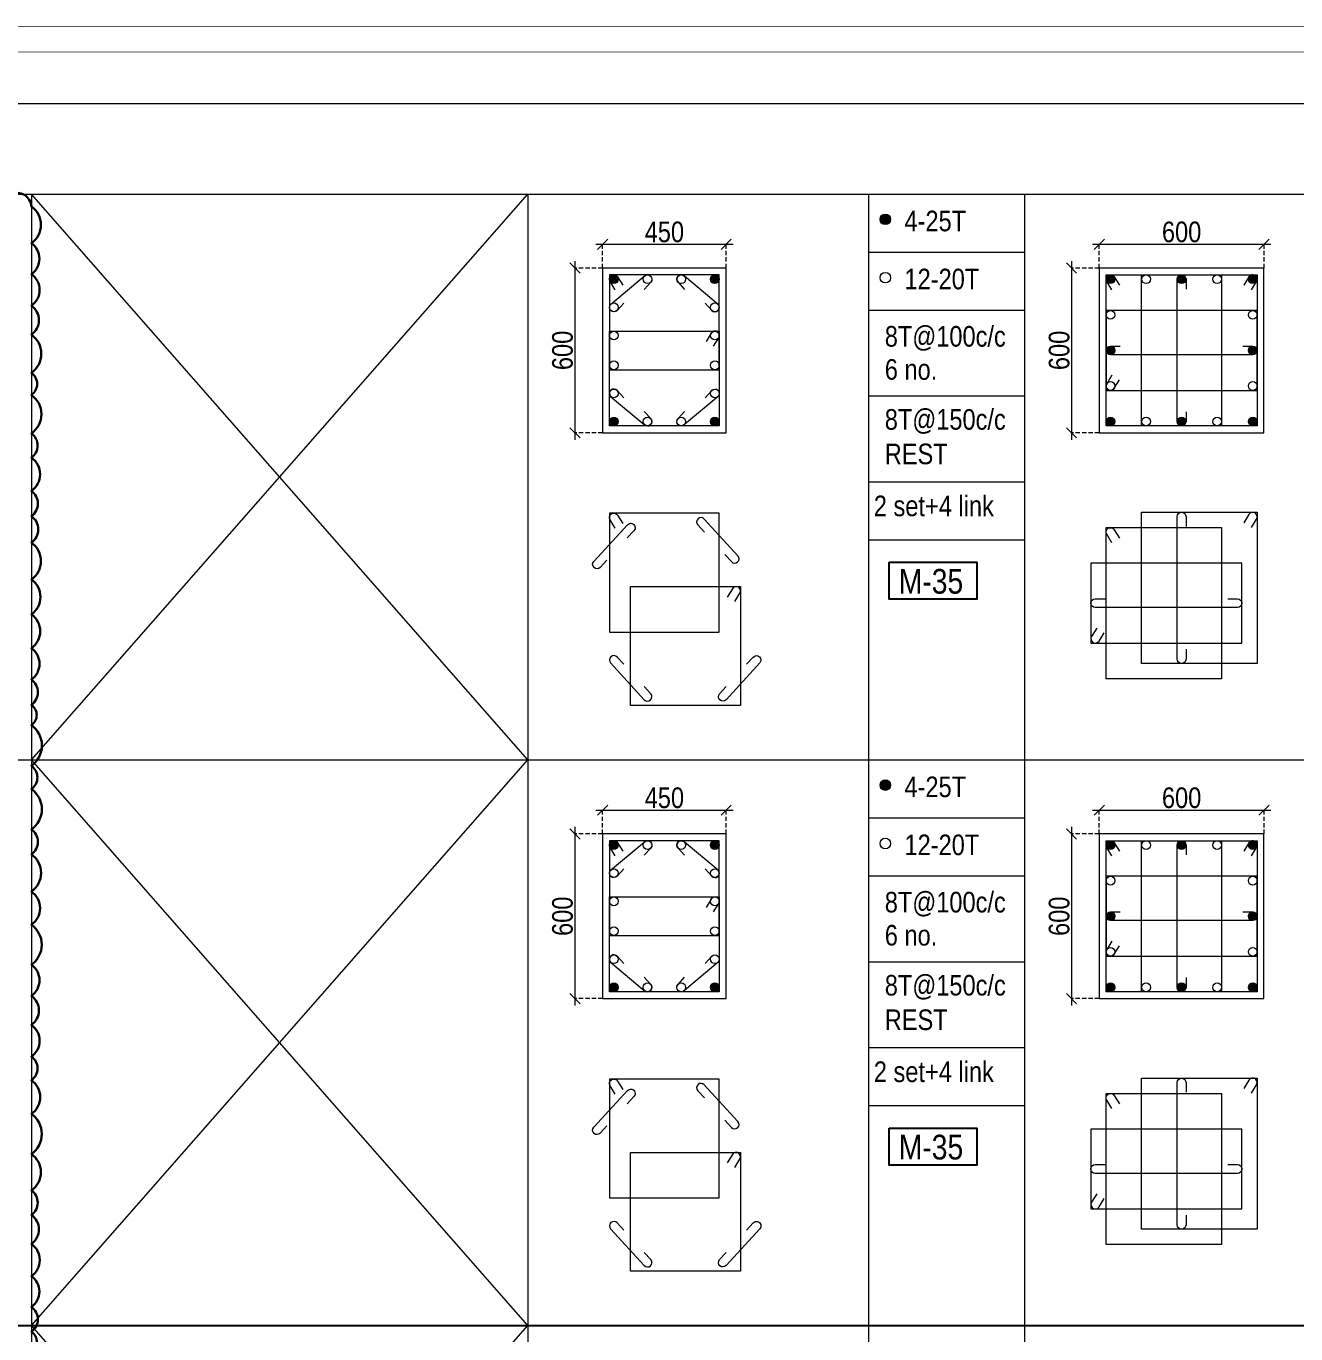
# Model space of a CAD drawing. Header units: millimetres. Extents: x 1112055 to 3390982, y -148532 to 766891.
# Drawn here: x 2129538 to 2148032, y 279991 to 299034 of the extents above; entities that cross this region are included whole.
import ezdxf
from ezdxf.enums import TextEntityAlignment as Align

# ---------------------------------------------------------------- set-up
doc = ezdxf.new("R2010")
doc.units = ezdxf.units.MM
doc.header["$PDMODE"] = 35
doc.header["$PDSIZE"] = -25
doc.linetypes.add('DASHED2', pattern=[0.375, 0.25, -0.125])
doc.linetypes.add('Hidden', pattern=[9.525, 6.35, -3.175])
for name, color, linetype, lineweight in [('B COL. SIZE DIM', 220, 'Continuous', 25), ('B COLSCH', 204, 'Continuous', 20), ('B COLUMN', 1, 'Hidden', 9), ('B STEEL', 34, 'Continuous', 15), ('B TITLE BLOCK', 250, 'Continuous', 0)]:
    doc.layers.add(name, color=color, linetype=linetype, lineweight=lineweight)
doc.layers.add('B TEXT', color=7, linetype='Continuous')
doc.styles.add('dim inside', font='romans.shx', dxfattribs={"width": 0.8, "height": 125})
doc.styles.add('SWINC', font='swissc.ttf')
doc.dimstyles.new('dim inside', dxfattribs={"dimtxt": 125, "dimasz": 100, "dimexe": 0, "dimexo": 0, "dimgap": 10, "dimtad": 0, "dimdec": 0, "dimzin": 0, "dimdsep": 46, "dimtxsty": 'dim inside', "dimblk": 'SMALL', "dimcen": 0.09, "dimadec": 0, "dimazin": 0, "dimtfac": 1, "dimtdec": 0, "dimtofl": 0, "dimtmove": 0, "dimatfit": 3, "dimfxl": 1, "dimtolj": 1, "dimtzin": 0, "dimarcsym": 2})

# ---------------------------------------------------------------- blocks, each defined once
blk = doc.blocks.new('_Oblique')
at = {"color": 0, "linetype": 'ByBlock', "lineweight": -2}
blk.add_line((-0.5, -0.5), (0.5, 0.5), dxfattribs=at)
blk = doc.blocks.new('*D506')
at = {"layer": 'B COL. SIZE DIM', "color": 250, "lineweight": 9, "ltscale": 250, "transparency": 16777216}
blk.add_line((2137834, 287617), (2139834, 287617), dxfattribs=at)
at = {"layer": 'B COL. SIZE DIM', "color": 250, "linetype": 'DASHED2', "lineweight": 9, "ltscale": 250, "transparency": 16777216}
for p, q in [((2137934, 287272), (2137934, 287617)), ((2139734, 287272), (2139734, 287617))]:
    blk.add_line(p, q, dxfattribs=at)
at = {"layer": 'Defpoints', "color": 0, "ltscale": 250, "transparency": 16777216}
for p in [(2139734, 287617), (2137934, 287272), (2139734, 287272)]:
    blk.add_point(p, dxfattribs=at)
at = {"layer": 'B COL. SIZE DIM', "color": 250, "lineweight": 9, "ltscale": 250, "transparency": 16777216, "xscale": 150, "yscale": 150, "zscale": 150, "rotation": 180}
blk.add_blockref('_Oblique', (2137934, 287617), dxfattribs=at)
at = {"layer": 'B COL. SIZE DIM', "color": 250, "lineweight": 9, "ltscale": 250, "transparency": 16777216, "xscale": 150, "yscale": 150, "zscale": 150}
blk.add_blockref('_Oblique', (2139734, 287617), dxfattribs=at)
at = {"layer": 'B COL. SIZE DIM', "color": 6, "ltscale": 250, "transparency": 16777216, "insert": (2138834, 287796), "char_height": 300, "attachment_point": 5, "style": 'SWINC'}
blk.add_mtext('\\A1;450', dxfattribs=at)
blk = doc.blocks.new('*D507')
at = {"layer": 'B COL. SIZE DIM', "color": 250, "lineweight": 9, "ltscale": 250, "transparency": 16777216}
blk.add_line((2137530, 287372), (2137530, 284772), dxfattribs=at)
at = {"layer": 'B COL. SIZE DIM', "color": 250, "linetype": 'DASHED2', "lineweight": 9, "ltscale": 250, "transparency": 16777216}
for p, q in [((2137934, 287272), (2137530, 287272)), ((2137934, 284872), (2137530, 284872))]:
    blk.add_line(p, q, dxfattribs=at)
at = {"layer": 'Defpoints', "color": 0, "ltscale": 250, "transparency": 16777216}
for p in [(2137934, 287272), (2137530, 284872), (2137934, 284872)]:
    blk.add_point(p, dxfattribs=at)
at = {"layer": 'B COL. SIZE DIM', "color": 250, "lineweight": 9, "ltscale": 250, "transparency": 16777216, "xscale": 150, "yscale": 150, "zscale": 150}
for p, rotation in [((2137530, 287272), 90), ((2137530, 284872), 270)]:
    blk.add_blockref('_Oblique', p, dxfattribs=dict(at, rotation=rotation))
at = {"layer": 'B COL. SIZE DIM', "color": 6, "ltscale": 250, "transparency": 16777216, "insert": (2137351, 286072), "char_height": 300, "attachment_point": 5, "rotation": 90, "style": 'SWINC'}
blk.add_mtext('\\A1;600', dxfattribs=at)
blk = doc.blocks.new('*D508')
at = {"layer": 'B COL. SIZE DIM', "color": 250, "lineweight": 9, "ltscale": 250, "transparency": 16777216}
blk.add_line((2137834, 295857), (2139834, 295857), dxfattribs=at)
at = {"layer": 'B COL. SIZE DIM', "color": 250, "linetype": 'DASHED2', "lineweight": 9, "ltscale": 250, "transparency": 16777216}
for p, q in [((2137934, 295512), (2137934, 295857)), ((2139734, 295512), (2139734, 295857))]:
    blk.add_line(p, q, dxfattribs=at)
at = {"layer": 'Defpoints', "color": 0, "ltscale": 250, "transparency": 16777216}
for p in [(2139734, 295857), (2137934, 295512), (2139734, 295512)]:
    blk.add_point(p, dxfattribs=at)
at = {"layer": 'B COL. SIZE DIM', "color": 250, "lineweight": 9, "ltscale": 250, "transparency": 16777216, "xscale": 150, "yscale": 150, "zscale": 150, "rotation": 180}
blk.add_blockref('_Oblique', (2137934, 295857), dxfattribs=at)
at = {"layer": 'B COL. SIZE DIM', "color": 250, "lineweight": 9, "ltscale": 250, "transparency": 16777216, "xscale": 150, "yscale": 150, "zscale": 150}
blk.add_blockref('_Oblique', (2139734, 295857), dxfattribs=at)
at = {"layer": 'B COL. SIZE DIM', "color": 6, "ltscale": 250, "transparency": 16777216, "insert": (2138834, 296036), "char_height": 300, "attachment_point": 5, "style": 'SWINC'}
blk.add_mtext('\\A1;450', dxfattribs=at)
blk = doc.blocks.new('*D509')
at = {"layer": 'B COL. SIZE DIM', "color": 250, "lineweight": 9, "ltscale": 250, "transparency": 16777216}
blk.add_line((2137530, 295612), (2137530, 293012), dxfattribs=at)
at = {"layer": 'B COL. SIZE DIM', "color": 250, "linetype": 'DASHED2', "lineweight": 9, "ltscale": 250, "transparency": 16777216}
for p, q in [((2137934, 295512), (2137530, 295512)), ((2137934, 293112), (2137530, 293112))]:
    blk.add_line(p, q, dxfattribs=at)
at = {"layer": 'Defpoints', "color": 0, "ltscale": 250, "transparency": 16777216}
for p in [(2137934, 295512), (2137530, 293112), (2137934, 293112)]:
    blk.add_point(p, dxfattribs=at)
at = {"layer": 'B COL. SIZE DIM', "color": 250, "lineweight": 9, "ltscale": 250, "transparency": 16777216, "xscale": 150, "yscale": 150, "zscale": 150}
for p, rotation in [((2137530, 295512), 90), ((2137530, 293112), 270)]:
    blk.add_blockref('_Oblique', p, dxfattribs=dict(at, rotation=rotation))
at = {"layer": 'B COL. SIZE DIM', "color": 6, "ltscale": 250, "transparency": 16777216, "insert": (2137351, 294312), "char_height": 300, "attachment_point": 5, "rotation": 90, "style": 'SWINC'}
blk.add_mtext('\\A1;600', dxfattribs=at)
blk = doc.blocks.new('*D518')
at = {"layer": 'B COL. SIZE DIM', "color": 250, "lineweight": 9, "ltscale": 250, "transparency": 16777216}
blk.add_line((2145068, 287617), (2147668, 287617), dxfattribs=at)
at = {"layer": 'B COL. SIZE DIM', "color": 250, "linetype": 'DASHED2', "lineweight": 9, "ltscale": 250, "transparency": 16777216}
for p, q in [((2145168, 287272), (2145168, 287617)), ((2147568, 287272), (2147568, 287617))]:
    blk.add_line(p, q, dxfattribs=at)
at = {"layer": 'Defpoints', "color": 0, "ltscale": 250, "transparency": 16777216}
for p in [(2147568, 287617), (2145168, 287272), (2147568, 287272)]:
    blk.add_point(p, dxfattribs=at)
at = {"layer": 'B COL. SIZE DIM', "color": 250, "lineweight": 9, "ltscale": 250, "transparency": 16777216, "xscale": 150, "yscale": 150, "zscale": 150, "rotation": 180}
blk.add_blockref('_Oblique', (2145168, 287617), dxfattribs=at)
at = {"layer": 'B COL. SIZE DIM', "color": 250, "lineweight": 9, "ltscale": 250, "transparency": 16777216, "xscale": 150, "yscale": 150, "zscale": 150}
blk.add_blockref('_Oblique', (2147568, 287617), dxfattribs=at)
at = {"layer": 'B COL. SIZE DIM', "color": 6, "ltscale": 250, "transparency": 16777216, "insert": (2146368, 287796), "char_height": 300, "attachment_point": 5, "style": 'SWINC'}
blk.add_mtext('\\A1;600', dxfattribs=at)
blk = doc.blocks.new('*D519')
at = {"layer": 'B COL. SIZE DIM', "color": 250, "lineweight": 9, "ltscale": 250, "transparency": 16777216}
blk.add_line((2144764, 287372), (2144764, 284772), dxfattribs=at)
at = {"layer": 'B COL. SIZE DIM', "color": 250, "linetype": 'DASHED2', "lineweight": 9, "ltscale": 250, "transparency": 16777216}
for p, q in [((2145168, 287272), (2144764, 287272)), ((2145168, 284872), (2144764, 284872))]:
    blk.add_line(p, q, dxfattribs=at)
at = {"layer": 'Defpoints', "color": 0, "ltscale": 250, "transparency": 16777216}
for p in [(2145168, 287272), (2144764, 284872), (2145168, 284872)]:
    blk.add_point(p, dxfattribs=at)
at = {"layer": 'B COL. SIZE DIM', "color": 250, "lineweight": 9, "ltscale": 250, "transparency": 16777216, "xscale": 150, "yscale": 150, "zscale": 150}
for p, rotation in [((2144764, 287272), 90), ((2144764, 284872), 270)]:
    blk.add_blockref('_Oblique', p, dxfattribs=dict(at, rotation=rotation))
at = {"layer": 'B COL. SIZE DIM', "color": 6, "ltscale": 250, "transparency": 16777216, "insert": (2144585, 286072), "char_height": 300, "attachment_point": 5, "rotation": 90, "style": 'SWINC'}
blk.add_mtext('\\A1;600', dxfattribs=at)
blk = doc.blocks.new('*D520')
at = {"layer": 'B COL. SIZE DIM', "color": 250, "lineweight": 9, "ltscale": 250, "transparency": 16777216}
blk.add_line((2145068, 295857), (2147668, 295857), dxfattribs=at)
at = {"layer": 'B COL. SIZE DIM', "color": 250, "linetype": 'DASHED2', "lineweight": 9, "ltscale": 250, "transparency": 16777216}
for p, q in [((2145168, 295512), (2145168, 295857)), ((2147568, 295512), (2147568, 295857))]:
    blk.add_line(p, q, dxfattribs=at)
at = {"layer": 'Defpoints', "color": 0, "ltscale": 250, "transparency": 16777216}
for p in [(2147568, 295857), (2145168, 295512), (2147568, 295512)]:
    blk.add_point(p, dxfattribs=at)
at = {"layer": 'B COL. SIZE DIM', "color": 250, "lineweight": 9, "ltscale": 250, "transparency": 16777216, "xscale": 150, "yscale": 150, "zscale": 150, "rotation": 180}
blk.add_blockref('_Oblique', (2145168, 295857), dxfattribs=at)
at = {"layer": 'B COL. SIZE DIM', "color": 250, "lineweight": 9, "ltscale": 250, "transparency": 16777216, "xscale": 150, "yscale": 150, "zscale": 150}
blk.add_blockref('_Oblique', (2147568, 295857), dxfattribs=at)
at = {"layer": 'B COL. SIZE DIM', "color": 6, "ltscale": 250, "transparency": 16777216, "insert": (2146368, 296036), "char_height": 300, "attachment_point": 5, "style": 'SWINC'}
blk.add_mtext('\\A1;600', dxfattribs=at)
blk = doc.blocks.new('*D521')
at = {"layer": 'B COL. SIZE DIM', "color": 250, "lineweight": 9, "ltscale": 250, "transparency": 16777216}
blk.add_line((2144764, 295612), (2144764, 293012), dxfattribs=at)
at = {"layer": 'B COL. SIZE DIM', "color": 250, "linetype": 'DASHED2', "lineweight": 9, "ltscale": 250, "transparency": 16777216}
for p, q in [((2145168, 295512), (2144764, 295512)), ((2145168, 293112), (2144764, 293112))]:
    blk.add_line(p, q, dxfattribs=at)
at = {"layer": 'Defpoints', "color": 0, "ltscale": 250, "transparency": 16777216}
for p in [(2145168, 295512), (2144764, 293112), (2145168, 293112)]:
    blk.add_point(p, dxfattribs=at)
at = {"layer": 'B COL. SIZE DIM', "color": 250, "lineweight": 9, "ltscale": 250, "transparency": 16777216, "xscale": 150, "yscale": 150, "zscale": 150}
for p, rotation in [((2144764, 295512), 90), ((2144764, 293112), 270)]:
    blk.add_blockref('_Oblique', p, dxfattribs=dict(at, rotation=rotation))
at = {"layer": 'B COL. SIZE DIM', "color": 6, "ltscale": 250, "transparency": 16777216, "insert": (2144585, 294312), "char_height": 300, "attachment_point": 5, "rotation": 90, "style": 'SWINC'}
blk.add_mtext('\\A1;600', dxfattribs=at)

msp = doc.modelspace()

# ---------------------------------------------------------------- hatches: boundary and pattern name
at = {"layer": 'B STEEL', "lineweight": 9, "ltscale": 0.5}
h = msp.add_hatch(color=34, dxfattribs=at)
edge = h.paths.add_edge_path()
edge.add_arc((2142052.7, 296221.5), 76.8, 0, 360)
h = msp.add_hatch(color=34, dxfattribs=at)
edge = h.paths.add_edge_path()
edge.add_arc((2138098.4, 295348.3), 64, 0, 360)
h = msp.add_hatch(color=34, dxfattribs=at)
edge = h.paths.add_edge_path()
edge.add_arc((2139570.4, 295348.3), 64, 180, 540, ccw=False)
h = msp.add_hatch(color=34, dxfattribs=at)
edge = h.paths.add_edge_path()
edge.add_arc((2145331.9, 295348.3), 64, 0, 360)
h = msp.add_hatch(color=34, dxfattribs=at)
edge = h.paths.add_edge_path()
edge.add_arc((2146367.9, 295348.3), 64, 180, 540, ccw=False)
h = msp.add_hatch(color=34, dxfattribs=at)
edge = h.paths.add_edge_path()
edge.add_arc((2147403.9, 295348.3), 64, 180, 540, ccw=False)
h = msp.add_hatch(color=34, dxfattribs=at)
edge = h.paths.add_edge_path()
edge.add_arc((2145331.9, 294312.3), 64, 180, 540, ccw=False)
h = msp.add_hatch(color=34, dxfattribs=at)
edge = h.paths.add_edge_path()
edge.add_arc((2147403.9, 294312.3), 64, 180, 540, ccw=False)
h = msp.add_hatch(color=34, dxfattribs=at)
edge = h.paths.add_edge_path()
edge.add_arc((2138098.4, 293276.4), 64, 0, 360, ccw=False)
h = msp.add_hatch(color=34, dxfattribs=at)
edge = h.paths.add_edge_path()
edge.add_arc((2139570.4, 293276.4), 64, -180, 180)
h = msp.add_hatch(color=34, dxfattribs=at)
edge = h.paths.add_edge_path()
edge.add_arc((2145331.9, 293276.4), 64, 0, 360, ccw=False)
h = msp.add_hatch(color=34, dxfattribs=at)
edge = h.paths.add_edge_path()
edge.add_arc((2146367.9, 293276.4), 64, 180, 540, ccw=False)
h = msp.add_hatch(color=34, dxfattribs=at)
edge = h.paths.add_edge_path()
edge.add_arc((2147403.9, 293276.4), 64, -180, 180)
h = msp.add_hatch(color=34, dxfattribs=at)
edge = h.paths.add_edge_path()
edge.add_arc((2142052.7, 287981.7), 76.8, 0, 360)
h = msp.add_hatch(color=34, dxfattribs=at)
edge = h.paths.add_edge_path()
edge.add_arc((2138098.4, 287108.5), 64, 0, 360)
h = msp.add_hatch(color=34, dxfattribs=at)
edge = h.paths.add_edge_path()
edge.add_arc((2139570.4, 287108.5), 64, 180, 540, ccw=False)
h = msp.add_hatch(color=34, dxfattribs=at)
edge = h.paths.add_edge_path()
edge.add_arc((2145331.9, 287108.5), 64, 0, 360)
h = msp.add_hatch(color=34, dxfattribs=at)
edge = h.paths.add_edge_path()
edge.add_arc((2146367.9, 287108.5), 64, 180, 540, ccw=False)
h = msp.add_hatch(color=34, dxfattribs=at)
edge = h.paths.add_edge_path()
edge.add_arc((2147403.9, 287108.5), 64, 180, 540, ccw=False)
h = msp.add_hatch(color=34, dxfattribs=at)
edge = h.paths.add_edge_path()
edge.add_arc((2145331.9, 286072.5), 64, 180, 540, ccw=False)
h = msp.add_hatch(color=34, dxfattribs=at)
edge = h.paths.add_edge_path()
edge.add_arc((2147403.9, 286072.5), 64, 180, 540, ccw=False)
h = msp.add_hatch(color=34, dxfattribs=at)
edge = h.paths.add_edge_path()
edge.add_arc((2138098.4, 285036.5), 64, 0, 360, ccw=False)
h = msp.add_hatch(color=34, dxfattribs=at)
edge = h.paths.add_edge_path()
edge.add_arc((2139570.4, 285036.5), 64, -180, 180)
h = msp.add_hatch(color=34, dxfattribs=at)
edge = h.paths.add_edge_path()
edge.add_arc((2145331.9, 285036.5), 64, 0, 360, ccw=False)
h = msp.add_hatch(color=34, dxfattribs=at)
edge = h.paths.add_edge_path()
edge.add_arc((2146367.9, 285036.5), 64, 180, 540, ccw=False)
h = msp.add_hatch(color=34, dxfattribs=at)
edge = h.paths.add_edge_path()
edge.add_arc((2147403.9, 285036.5), 64, -180, 180)

# ---------------------------------------------------------------- linework, layer by layer
msp.add_line((2088785.4, 280110.1), (2232628.6, 280110.1))
at = {"color": 2, "lineweight": 30}
msp.add_lwpolyline([(2129315.6, 296589.8, -0.5205671), (2129613.8, 296407.6, -0.5205671), (2129613.8, 295873.8, -0.5205671), (2129613.8, 295422, -0.5205671), (2129613.8, 294962.4, -0.5205671), (2129613.8, 294541.8, -0.5205671), (2129613.8, 293985, -0.5205671), (2129613.8, 293664.4, -0.5205671), (2129613.8, 293102.9, -0.5205671), (2129613.8, 292750.9, -0.5205671), (2129613.8, 292266.3, -0.5205671), (2129613.8, 291898.4, -0.5205671), (2129613.8, 291512.7, -0.5205671), (2129613.8, 290975.1, -0.5205671), (2129613.8, 290468.1, -0.5205671), (2129613.8, 289975.8, -0.5205671), (2129613.8, 289518.5, -0.5205671), (2129613.8, 289150.9, -0.5205671), (2129613.8, 288852.9, -0.5205671), (2129613.8, 288262.7, -0.5205671), (2129613.8, 287924, -0.5205671), (2129613.8, 287337.2, -0.5205671), (2129613.8, 286973.9, -0.5205671), (2129613.8, 286431.4, -0.5205671), (2129613.8, 285947.4, -0.5205671), (2129613.8, 285367.4, -0.5205671), (2129613.8, 284913.2, -0.5205671), (2129613.8, 284488.6, -0.5205671), (2129613.8, 284029, -0.5205671), (2129613.8, 283684, -0.5205671), (2129613.8, 283192.6, -0.5205671), (2129613.8, 282610, -0.5205671), (2129613.8, 282079.3, -0.5205671), (2129613.8, 281723.4, -0.5205671), (2129613.8, 281301.4, -0.5205671), (2129613.8, 280830.2, -0.5205671), (2129613.8, 280382.6, -0.5205671), (2129613.8, 280022.8, -0.5205671), (2129613.8, 279709.6, -0.5205671)], format="xyb", dxfattribs=at)
at = {"layer": 'B COLSCH', "color": 250, "lineweight": 0}
for p, q in [((2088785.4, 297908.8), (2230883.4, 297908.8)), ((2088785.4, 296589.8), (2230883.4, 296589.8)), ((2129613.8, 296589.8), (2129613.8, 239898.1)), ((2136847.3, 296589.8), (2136847.3, 239898.1)), ((2141806.5, 296589.8), (2141806.5, 247150.7)), ((2141806.5, 296589.8), (2141806.5, 247150.7)), ((2144080.8, 296589.8), (2144080.8, 239898.1)), ((2141806.5, 295744.8), (2144080.8, 295744.8)), ((2141806.5, 294899.8), (2144080.8, 294899.8)), ((2141806.5, 293650.1), (2144080.8, 293650.1)), ((2141806.5, 292400.3), (2144080.8, 292400.3)), ((2141806.5, 291555.3), (2144080.8, 291555.3)), ((2088785.4, 288350), (2230883.4, 288350)), ((2141806.5, 287505), (2144080.8, 287505)), ((2141806.5, 286660), (2144080.8, 286660)), ((2141806.5, 285410.2), (2144080.8, 285410.2)), ((2141806.5, 284160.4), (2144080.8, 284160.4)), ((2141806.5, 283315.4), (2144080.8, 283315.4)), ((2088785.4, 280110.1), (2230883.4, 280110.1))]:
    msp.add_line(p, q, dxfattribs=at)
for points in [[(2129613.8, 263630.4), (2136847.3, 271870.3), (2129613.8, 280110.1), (2136847.3, 288350), (2129613.8, 296589.8)], [(2136847.3, 263630.4), (2129613.8, 271870.3), (2136847.3, 280110.1), (2129613.8, 288350), (2136847.3, 296589.8)]]:
    msp.add_lwpolyline(points, dxfattribs=at)
at = {"layer": 'B COLUMN', "color": 1, "linetype": 'ByBlock', "lineweight": 20}
for points in [[(2137934.4, 293112.3), (2139734.4, 293112.3), (2139734.4, 295512.3), (2137934.4, 295512.3)], [(2145167.9, 293112.3), (2147567.9, 293112.3), (2147567.9, 295512.3), (2145167.9, 295512.3)], [(2137934.4, 284872.5), (2139734.4, 284872.5), (2139734.4, 287272.5), (2137934.4, 287272.5)], [(2145167.9, 284872.5), (2147567.9, 284872.5), (2147567.9, 287272.5), (2145167.9, 287272.5)]]:
    msp.add_lwpolyline(points, close=True, dxfattribs=at)
at = {"layer": 'B STEEL', "color": 34, "lineweight": 9, "ltscale": 0.5}
for points in [[(2138034.4, 294031.1), (2139634.4, 294031.1), (2139634.4, 295412.3), (2138034.4, 295412.3)], [(2146949.9, 295412.3), (2146949.9, 293212.3), (2145267.9, 293212.3), (2145267.9, 295412.3)], [(2147467.9, 295412.3), (2147467.9, 293212.3), (2145785.9, 293212.3), (2145785.9, 295412.3)], [(2145267.9, 293730.3), (2147467.9, 293730.3), (2147467.9, 294894.4), (2145267.9, 294894.4)], [(2138034.4, 294593.6), (2139634.4, 294593.6), (2139634.4, 293212.3), (2138034.4, 293212.3)], [(2138034.4, 290210.3), (2139634.4, 290210.3), (2139634.4, 291941.5), (2138034.4, 291941.5)], [(2147467.9, 291954.6), (2147467.9, 289754.6), (2145785.9, 289754.6), (2145785.9, 291954.6)], [(2146949.9, 291731.5), (2146949.9, 289531.5), (2145267.9, 289531.5), (2145267.9, 291731.5)], [(2145046.6, 290049.5), (2147246.6, 290049.5), (2147246.6, 291213.5), (2145046.6, 291213.5)], [(2138342.9, 290872.7), (2139942.9, 290872.7), (2139942.9, 289141.5), (2138342.9, 289141.5)], [(2138034.4, 285791.3), (2139634.4, 285791.3), (2139634.4, 287172.5), (2138034.4, 287172.5)], [(2146949.9, 287172.5), (2146949.9, 284972.5), (2145267.9, 284972.5), (2145267.9, 287172.5)], [(2147467.9, 287172.5), (2147467.9, 284972.5), (2145785.9, 284972.5), (2145785.9, 287172.5)], [(2145267.9, 285490.5), (2147467.9, 285490.5), (2147467.9, 286654.5), (2145267.9, 286654.5)], [(2138034.4, 286353.7), (2139634.4, 286353.7), (2139634.4, 284972.5), (2138034.4, 284972.5)], [(2138034.4, 281970.4), (2139634.4, 281970.4), (2139634.4, 283701.7), (2138034.4, 283701.7)], [(2147467.9, 283714.7), (2147467.9, 281514.7), (2145785.9, 281514.7), (2145785.9, 283714.7)], [(2146949.9, 283491.6), (2146949.9, 281291.6), (2145267.9, 281291.6), (2145267.9, 283491.6)], [(2145046.6, 281809.6), (2147246.6, 281809.6), (2147246.6, 282973.7), (2145046.6, 282973.7)], [(2138342.9, 282632.9), (2139942.9, 282632.9), (2139942.9, 280901.7), (2138342.9, 280901.7)]]:
    msp.add_lwpolyline(points, close=True, dxfattribs=at)
for points in [[(2138118.6, 295193.3), (2138043.9, 295314.8, -1), (2138152.9, 295381.9), (2138227.7, 295260.4)], [(2138242, 295000.7), (2138145.5, 294895.6, -1), (2138051.2, 294982.2), (2138541.9, 295391.6, -1), (2138636.2, 295305), (2138539.7, 295199.9)], [(2139426.7, 295000.7), (2139523.2, 294895.6, 1), (2139617.5, 294982.2), (2139126.9, 295391.6, 1), (2139032.5, 295305), (2139129, 295199.9)], [(2145352.2, 295193.3), (2145277.4, 295314.8, -1), (2145386.5, 295381.9), (2145461.2, 295260.4)], [(2146431.9, 293419), (2146431.9, 293276.4, -1), (2146303.9, 293276.4), (2146303.9, 295348.3, -1), (2146431.9, 295348.3), (2146431.9, 295205.7)], [(2147383.7, 295193.3), (2147458.4, 295314.8, 1), (2147349.4, 295381.9), (2147274.6, 295260.4)], [(2139550.1, 294374.5), (2139624.9, 294496, 1), (2139515.8, 294563.1), (2139441.1, 294441.6)], [(2147261.3, 294376.4), (2147403.9, 294376.4, -1), (2147403.9, 294248.3), (2145331.9, 294248.3, -1), (2145331.9, 294376.4), (2145474.6, 294376.4)], [(2145352.2, 293949.4), (2145277.4, 293827.9, 1), (2145386.5, 293760.8), (2145461.2, 293882.3)], [(2138242, 293624), (2138145.5, 293729, 1), (2138051.2, 293642.5), (2138541.9, 293233.1, 1), (2138636.2, 293319.7), (2138539.7, 293424.7)], [(2139426.7, 293624), (2139523.2, 293729, -1), (2139617.5, 293642.5), (2139126.9, 293233.1, -1), (2139032.5, 293319.7), (2139129, 293424.7)], [(2138118.6, 291722.4), (2138043.9, 291843.9, -1), (2138152.9, 291911), (2138227.7, 291789.6)], [(2146431.9, 289961.2), (2146431.9, 289818.6, -1), (2146303.9, 289818.6), (2146303.9, 291890.5, -1), (2146431.9, 291890.5), (2146431.9, 291747.9)], [(2147383.7, 291735.5), (2147458.4, 291857, 1), (2147349.4, 291924.1), (2147274.6, 291802.6)], [(2137996.7, 291257.5), (2137900.2, 291152.5, -1), (2137805.9, 291239.1), (2138296.6, 291773.5, -1), (2138390.9, 291686.9), (2138294.4, 291581.8)], [(2139714.5, 291341.2), (2139810.9, 291236.1, 1), (2139905.3, 291322.7), (2139414.6, 291857.1, 1), (2139320.3, 291770.5), (2139416.8, 291665.4)], [(2145352.2, 291512.4), (2145277.4, 291633.9, -1), (2145386.5, 291701), (2145461.2, 291579.5)], [(2139858.7, 290653.7), (2139933.4, 290775.1, 1), (2139824.4, 290842.2), (2139749.6, 290720.8)], [(2147040, 290695.5), (2147182.6, 290695.5, -1), (2147182.6, 290567.5), (2145110.7, 290567.5, -1), (2145110.7, 290695.5), (2145253.3, 290695.5)], [(2145130.9, 290268.5), (2145056.1, 290147.1, 1), (2145165.2, 290079.9), (2145239.9, 290201.4)], [(2138242, 289741.8), (2138145.5, 289846.9, 1), (2138051.2, 289760.3), (2138541.9, 289225.9, 1), (2138636.2, 289312.5), (2138539.7, 289417.6)], [(2140032.2, 289741.8), (2140128.7, 289846.9, -1), (2140223, 289760.3), (2139732.4, 289225.9, -1), (2139638.1, 289312.5), (2139734.5, 289417.6)], [(2138118.6, 286953.4), (2138043.9, 287074.9, -1), (2138152.9, 287142), (2138227.7, 287020.6)], [(2138242, 286760.9), (2138145.5, 286655.8, -1), (2138051.2, 286742.4), (2138541.9, 287151.8, -1), (2138636.2, 287065.2), (2138539.7, 286960.1)], [(2139426.7, 286760.9), (2139523.2, 286655.8, 1), (2139617.5, 286742.4), (2139126.9, 287151.8, 1), (2139032.5, 287065.2), (2139129, 286960.1)], [(2145352.2, 286953.4), (2145277.4, 287074.9, -1), (2145386.5, 287142), (2145461.2, 287020.6)], [(2146431.9, 285179.2), (2146431.9, 285036.5, -1), (2146303.9, 285036.5), (2146303.9, 287108.5, -1), (2146431.9, 287108.5), (2146431.9, 286965.8)], [(2147383.7, 286953.4), (2147458.4, 287074.9, 1), (2147349.4, 287142), (2147274.6, 287020.6)], [(2139550.1, 286134.7), (2139624.9, 286256.1, 1), (2139515.8, 286323.2), (2139441.1, 286201.8)], [(2147261.3, 286136.5), (2147403.9, 286136.5, -1), (2147403.9, 286008.5), (2145331.9, 286008.5, -1), (2145331.9, 286136.5), (2145474.6, 286136.5)], [(2145352.2, 285709.5), (2145277.4, 285588.1, 1), (2145386.5, 285521), (2145461.2, 285642.4)], [(2138242, 285384.1), (2138145.5, 285489.2, 1), (2138051.2, 285402.6), (2138541.9, 284993.2, 1), (2138636.2, 285079.8), (2138539.7, 285184.9)], [(2139426.7, 285384.1), (2139523.2, 285489.2, -1), (2139617.5, 285402.6), (2139126.9, 284993.2, -1), (2139032.5, 285079.8), (2139129, 285184.9)], [(2137996.7, 283017.7), (2137900.2, 282912.6, -1), (2137805.9, 282999.2), (2138296.6, 283533.6, -1), (2138390.9, 283447), (2138294.4, 283341.9)], [(2138118.6, 283482.6), (2138043.9, 283604.1, -1), (2138152.9, 283671.2), (2138227.7, 283549.7)], [(2139714.5, 283101.4), (2139810.9, 282996.3, 1), (2139905.3, 283082.9), (2139414.6, 283617.3, 1), (2139320.3, 283530.7), (2139416.8, 283425.6)], [(2146431.9, 281721.4), (2146431.9, 281578.7, -1), (2146303.9, 281578.7), (2146303.9, 283650.7, -1), (2146431.9, 283650.7), (2146431.9, 283508.1)], [(2147383.7, 283495.7), (2147458.4, 283617.1, 1), (2147349.4, 283684.3), (2147274.6, 283562.8)], [(2145352.2, 283272.6), (2145277.4, 283394.1, -1), (2145386.5, 283461.2), (2145461.2, 283339.7)], [(2139858.7, 282413.8), (2139933.4, 282535.3, 1), (2139824.4, 282602.4), (2139749.6, 282480.9)], [(2147040, 282455.7), (2147182.6, 282455.7, -1), (2147182.6, 282327.6), (2145110.7, 282327.6, -1), (2145110.7, 282455.7), (2145253.3, 282455.7)], [(2145130.9, 282028.7), (2145056.1, 281907.2, 1), (2145165.2, 281840.1), (2145239.9, 281961.6)], [(2138242, 281502), (2138145.5, 281607, 1), (2138051.2, 281520.4), (2138541.9, 280986, 1), (2138636.2, 281072.6), (2138539.7, 281177.7)], [(2140032.2, 281502), (2140128.7, 281607, -1), (2140223, 281520.4), (2139732.4, 280986, -1), (2139638.1, 281072.6), (2139734.5, 281177.7)]]:
    msp.add_lwpolyline(points, format="xyb", dxfattribs=at)
for centre, radius in [((2142052.7, 296221.5), 76.8), ((2138098.4, 295348.3), 64), ((2138589, 295348.3), 64), ((2139079.7, 295348.3), 64), ((2139570.4, 295348.3), 64), ((2142052.7, 295371.2), 76.8), ((2145331.9, 295348.3), 64), ((2145849.9, 295348.3), 64), ((2146367.9, 295348.3), 64), ((2146885.9, 295348.3), 64), ((2147403.9, 295348.3), 64), ((2138098.4, 294938.9), 64), ((2139570.4, 294938.9), 64), ((2145331.9, 294830.3), 64), ((2147403.9, 294830.3), 64), ((2138098.4, 294529.5), 64), ((2139570.4, 294529.5), 64), ((2145331.9, 294312.3), 64), ((2147403.9, 294312.3), 64), ((2138098.4, 294095.1), 64), ((2139570.4, 294095.1), 64), ((2145331.9, 293794.4), 64), ((2147403.9, 293794.4), 64), ((2138098.4, 293685.8), 64), ((2139570.4, 293685.8), 64), ((2138098.4, 293276.4), 64), ((2138589, 293276.4), 64), ((2139079.7, 293276.4), 64), ((2139570.4, 293276.4), 64), ((2145331.9, 293276.4), 64), ((2145849.9, 293276.4), 64), ((2146367.9, 293276.4), 64), ((2146885.9, 293276.4), 64), ((2147403.9, 293276.4), 64), ((2142052.7, 287981.7), 76.8), ((2142052.7, 287131.4), 76.8), ((2138098.4, 287108.5), 64), ((2138589, 287108.5), 64), ((2139079.7, 287108.5), 64), ((2139570.4, 287108.5), 64), ((2145331.9, 287108.5), 64), ((2145849.9, 287108.5), 64), ((2146367.9, 287108.5), 64), ((2146885.9, 287108.5), 64), ((2147403.9, 287108.5), 64), ((2138098.4, 286699.1), 64), ((2139570.4, 286699.1), 64), ((2145331.9, 286590.5), 64), ((2147403.9, 286590.5), 64), ((2138098.4, 286289.7), 64), ((2139570.4, 286289.7), 64), ((2145331.9, 286072.5), 64), ((2147403.9, 286072.5), 64), ((2138098.4, 285855.3), 64), ((2139570.4, 285855.3), 64), ((2138098.4, 285445.9), 64), ((2139570.4, 285445.9), 64), ((2145331.9, 285554.5), 64), ((2147403.9, 285554.5), 64), ((2138098.4, 285036.5), 64), ((2138589, 285036.5), 64), ((2139079.7, 285036.5), 64), ((2139570.4, 285036.5), 64), ((2145331.9, 285036.5), 64), ((2145849.9, 285036.5), 64), ((2146367.9, 285036.5), 64), ((2146885.9, 285036.5), 64), ((2147403.9, 285036.5), 64)]:
    msp.add_circle(centre, radius, dxfattribs=at)
at = {"layer": 'B TEXT', "color": 1}
for points in [[(2142110.1, 291226.2), (2143384.7, 291226.2), (2143384.7, 290688.3), (2142110.1, 290688.3)], [(2142110.1, 282986.4), (2143384.7, 282986.4), (2143384.7, 282448.4), (2142110.1, 282448.4)]]:
    msp.add_lwpolyline(points, close=True, dxfattribs=at)
at = {"layer": 'B TITLE BLOCK', "color": 1, "const_width": 8.39}
msp.add_lwpolyline([(2087664.3, 299030), (2087664.3, 222350.9), (2243063.3, 222350.9), (2243063.3, 299030)], close=True, dxfattribs=at)
at = {"layer": 'B TITLE BLOCK', "color": 250, "lineweight": 0, "const_width": 8.39}
msp.add_lwpolyline([(2088038, 298656.3), (2088038, 222724.6), (2242689.6, 222724.6), (2242689.6, 298656.3)], close=True, dxfattribs=at)

# ---------------------------------------------------------------- texts
at = {"layer": 'B TEXT', "style": 'SWINC'}
for s, p in [('4-25T', (2142331.3, 296046.9)), ('12-20T', (2142331.3, 295201.9)), ('8T@100c/c', (2142044.3, 294367.1)), ('6 no.', (2142044.3, 293885.3)), ('8T@150c/c', (2142044.3, 293157.2)), ('REST', (2142044.3, 292654.8)), ('2 set+4 link', (2141884.7, 291897.8)), ('4-25T', (2142331.3, 287807.1)), ('12-20T', (2142331.3, 286962.1)), ('8T@100c/c', (2142044.3, 286127.3)), ('6 no.', (2142044.3, 285645.5)), ('8T@150c/c', (2142044.3, 284917.4)), ('REST', (2142044.3, 284415)), ('2 set+4 link', (2141884.7, 283657.9))]:
    msp.add_text(s, height=300, dxfattribs=at).set_placement(p)
at = {"layer": 'B TEXT', "color": 1, "style": 'SWINC'}
for p in [(2142247.5, 290661.7), (2142247.5, 282421.9)]:
    msp.add_text('M-35', height=360, dxfattribs=at).set_placement(p, align=Align.BOTTOM_LEFT)

# ---------------------------------------------------------------- dimensions: what is measured, and where the dimension line sits
at = {"layer": 'B COL. SIZE DIM', "color": 250, "ltscale": 250}
for base, p1, p2, picture, middle in [((2139734.4, 295857.3), (2137934.4, 295512.3), (2139734.4, 295512.3), '*D508', (2138834.4, 296036.1)), ((2147567.9, 295857.3), (2145167.9, 295512.3), (2147567.9, 295512.3), '*D520', (2146367.9, 296036.3)), ((2139734.4, 287617.4), (2137934.4, 287272.5), (2139734.4, 287272.5), '*D506', (2138834.4, 287796.2)), ((2147567.9, 287617.4), (2145167.9, 287272.5), (2147567.9, 287272.5), '*D518', (2146367.9, 287796.4))]:
    dim = msp.add_linear_dim(base=base, p1=p1, p2=p2, dimstyle='dim inside', override={"dimtxt": 300, "dimasz": 150, "dimgap": 25, "dimtad": 3, "dimlfac": 0.25, "dimtxsty": 'SWINC', "dimblk1": 'Oblique', "dimblk2": 'Oblique', "dimsah": 1, "dimdle": 100, "dimclrd": 250, "dimclre": 250, "dimclrt": 6, "dimfxl": 1000, "dimlwd": 9, "dimlwe": 9}, dxfattribs=at)
    dim.commit()
    dim.dimension.update_dxf_attribs({"geometry": picture, "text_midpoint": middle})
for base, p1, p2, picture, middle in [((2137530.5, 293112.3), (2137934.4, 295512.3), (2137934.4, 293112.3), '*D509', (2137351.5, 294312.3)), ((2144764, 293112.3), (2145167.9, 295512.3), (2145167.9, 293112.3), '*D521', (2144585, 294312.3)), ((2137530.5, 284872.5), (2137934.4, 287272.5), (2137934.4, 284872.5), '*D507', (2137351.5, 286072.5)), ((2144764, 284872.5), (2145167.9, 287272.5), (2145167.9, 284872.5), '*D519', (2144585, 286072.5))]:
    dim = msp.add_linear_dim(base=base, p1=p1, p2=p2, angle=90, dimstyle='dim inside', override={"dimtxt": 300, "dimasz": 150, "dimgap": 25, "dimtad": 3, "dimlfac": 0.25, "dimtxsty": 'SWINC', "dimblk1": 'Oblique', "dimblk2": 'Oblique', "dimsah": 1, "dimdle": 100, "dimclrd": 250, "dimclre": 250, "dimclrt": 6, "dimfxl": 1000, "dimlwd": 9, "dimlwe": 9}, dxfattribs=at)
    dim.commit()
    dim.dimension.update_dxf_attribs({"geometry": picture, "text_midpoint": middle})

doc.saveas('drawing.dxf')
